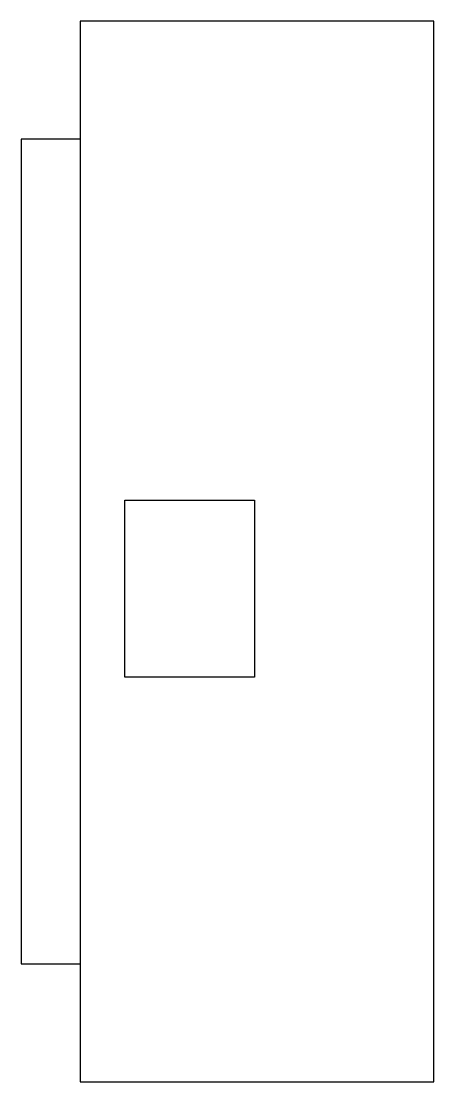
# Model space of a CAD drawing. Header units: millimetres. Extents: x -10 to 25, y -64 to 26.
import ezdxf

# ---------------------------------------------------------------- set-up
doc = ezdxf.new("R2010")
doc.units = ezdxf.units.MM
doc.layers.get('0').update_dxf_attribs({"linetype": 'CONTINUOUS'})

msp = doc.modelspace()

# ---------------------------------------------------------------- linework, layer by layer
msp.add_line((-5, 16), (-5, -54))
for points in [[(-5, 26), (-5, 16), (-10, 16), (-10, -54), (-5, -54), (-5, -64), (25, -64), (25, 26)], [(-1.199, -14.655), (9.801, -14.655), (9.801, -29.655), (-1.199, -29.655)]]:
    msp.add_lwpolyline(points, close=True)

doc.saveas('drawing.dxf')
